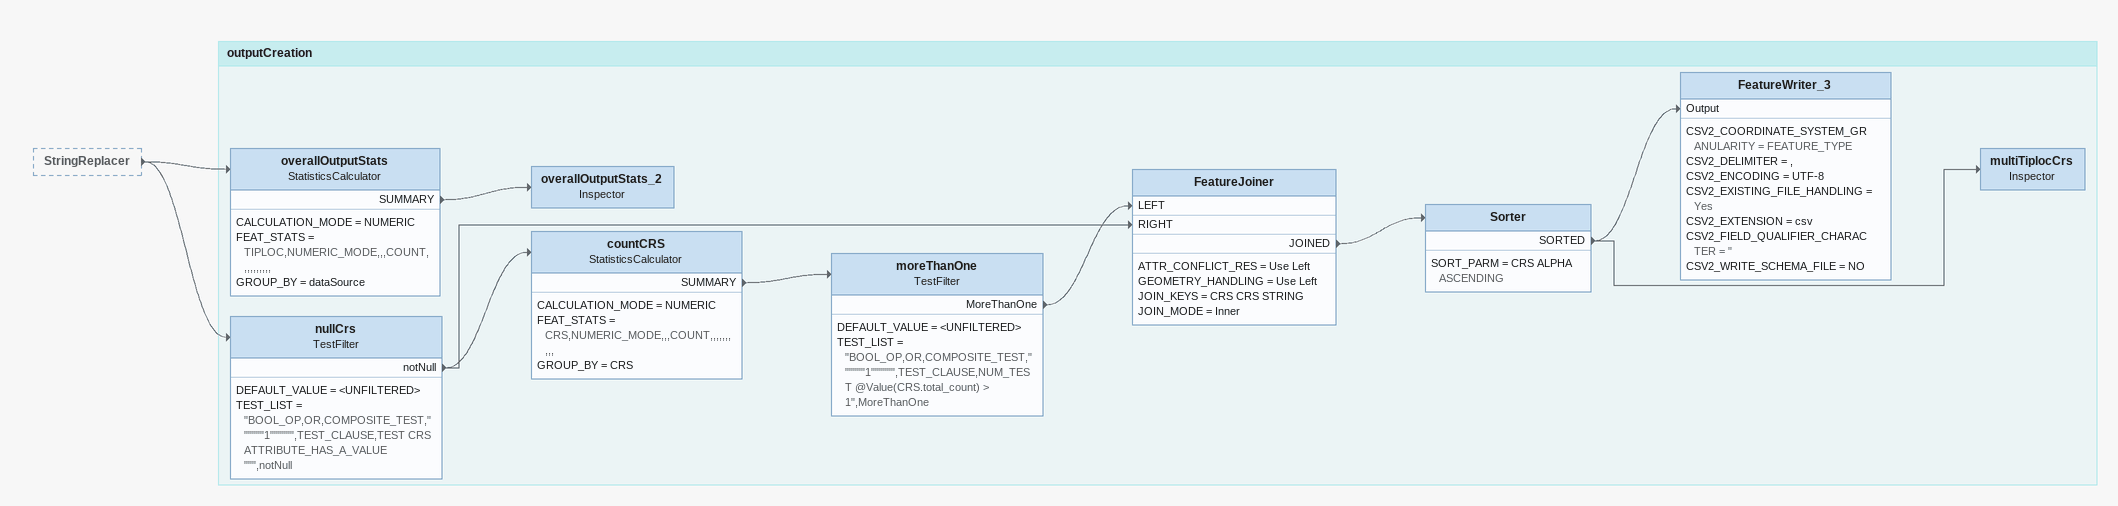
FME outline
StringReplacer [outside]
    -> overallOutputStats
    -> nullCrs

Bookmark: outputCreation
overallOutputStats: StatisticsCalculator
    CALCULATION_MODE = NUMERIC
    FEAT_STATS = TIPLOC,NUMERIC_MODE,,,COUNT,,,,,,,,,,
    GROUP_BY = dataSource
    SUMMARY -> overallOutputStats_2
overallOutputStats_2: Inspector
nullCrs: TestFilter
    DEFAULT_VALUE = <UNFILTERED>
    TEST_LIST = "BOOL_OP,OR,COMPOSITE_TEST,""""""1"""""",TEST_CLAUSE,TEST CRS ATTRIBUTE_HAS_A_VALUE """,notNull
    notNull -> countCRS
    notNull -> FeatureJoiner [RIGHT]
countCRS: StatisticsCalculator
    CALCULATION_MODE = NUMERIC
    FEAT_STATS = CRS,NUMERIC_MODE,,,COUNT,,,,,,,,,,
    GROUP_BY = CRS
    SUMMARY -> moreThanOne
moreThanOne: TestFilter
    DEFAULT_VALUE = <UNFILTERED>
    TEST_LIST = "BOOL_OP,OR,COMPOSITE_TEST,""""""1"""""",TEST_CLAUSE,NUM_TEST @Value(CRS.total_count) > 1",MoreThanOne
    MoreThanOne -> FeatureJoiner [LEFT]
FeatureJoiner
    ATTR_CONFLICT_RES = Use Left
    GEOMETRY_HANDLING = Use Left
    JOIN_KEYS = CRS CRS STRING
    JOIN_MODE = Inner
    JOINED -> Sorter
Sorter
    SORT_PARM = CRS ALPHA ASCENDING
    SORTED -> multiTiplocCrs
    SORTED -> FeatureWriter_3 [Output]
FeatureWriter_3
    CSV2_COORDINATE_SYSTEM_GRANULARITY = FEATURE_TYPE
    CSV2_DELIMITER = ,
    CSV2_ENCODING = UTF-8
    CSV2_EXISTING_FILE_HANDLING = Yes
    CSV2_EXTENSION = csv
    CSV2_FIELD_QUALIFIER_CHARACTER = "
    CSV2_WRITE_SCHEMA_FILE = NO
multiTiplocCrs: Inspector
